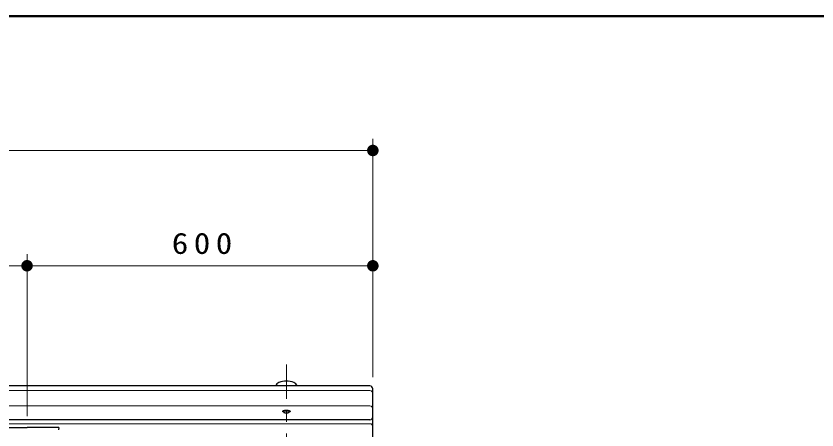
# Model space of a CAD drawing. Units: millimetres on the paper, scale 1:20. Extents: x -385 to 0, y 0 to 267.
# Drawn here: x -244.4 to -174.9, y 231.1 to 267 of the extents above; entities that cross this region are included whole.
import ezdxf

# ---------------------------------------------------------------- set-up
doc = ezdxf.new("R2010")
doc.units = ezdxf.units.MM
doc.linetypes.add('USER2', pattern=[6, 3, -1, 1, -1])
doc.layers.add('1_20', color=7, linetype='Continuous', lineweight=25)
doc.layers.add('LY_3', color=7, linetype='Continuous', lineweight=13)
doc.styles.add('ＭＳ ゴシック', font='')
doc.styles.get('ＭＳ ゴシック').set_extended_font_data('MS Gothic')

# ---------------------------------------------------------------- blocks, each defined once
blk = doc.blocks.new('filled_dot')
at = {"color": 0, "linetype": 'Continuous', "lineweight": -2, "const_width": 1.25}
blk.add_lwpolyline([(-0.625, 0, 1), (0.625, 0, 1)], format="xyb", close=True, dxfattribs=at)

msp = doc.modelspace()

# ---------------------------------------------------------------- linework, layer by layer
at = {"layer": '1_20', "lineweight": 13}
for p, q in [((-213.425, 235.666), (-213.425, 256.337)), ((-303.425, 255.337), (-213.425, 255.337)), ((-243.425, 232.299), (-243.425, 246.337)), ((-273.425, 245.337), (-243.425, 245.337)), ((-243.425, 245.337), (-213.425, 245.337))]:
    msp.add_line(p, q, dxfattribs=at)
at = {"layer": '1_20', "linetype": 'USER2', "lineweight": 13}
msp.add_line((-220.925, 236.787), (-220.925, 205.19), dxfattribs=at)
at = {"layer": '1_20', "color": 40}
for p, q in [((-213.675, 234.916), (-258.425, 234.916)), ((-213.425, 225.609), (-213.425, 234.666)), ((-213.675, 231.979), (-258.425, 231.979))]:
    msp.add_line(p, q, dxfattribs=at)
at = {"layer": '1_20', "color": 12, "lineweight": 13}
for p, q in [((-213.675, 234.512), (-258.425, 234.512)), ((-213.675, 233.184), (-258.425, 233.184)), ((-213.675, 231.633), (-258.425, 231.633))]:
    msp.add_line(p, q, dxfattribs=at)
at = {"layer": '1_20'}
for p, q in [((-221.143, 232.625), (-221.209, 232.661)), ((-220.706, 232.625), (-220.641, 232.661))]:
    msp.add_line(p, q, dxfattribs=at)
at = {"layer": '1_20', "color": 2}
for p, q in [((-246.175, 231.299), (-243.425, 231.299)), ((-240.675, 231.299), (-243.425, 231.299)), ((-240.675, 231.299), (-240.686, 231.094))]:
    msp.add_line(p, q, dxfattribs=at)
at = {"layer": '1_20'}
msp.add_lwpolyline([(-221.209, 232.661), (-221.228, 232.673), (-221.241, 232.687), (-221.248, 232.7), (-221.249, 232.714), (-221.244, 232.728), (-221.233, 232.742), (-221.216, 232.754), (-221.193, 232.766), (-221.165, 232.777), (-221.132, 232.787), (-221.096, 232.795), (-221.056, 232.802), (-221.014, 232.806), (-220.97, 232.809), (-220.925, 232.81), (-220.88, 232.809), (-220.836, 232.806), (-220.793, 232.802), (-220.754, 232.795), (-220.717, 232.787), (-220.685, 232.777), (-220.657, 232.766), (-220.634, 232.754), (-220.617, 232.742), (-220.605, 232.728), (-220.6, 232.714), (-220.601, 232.7), (-220.608, 232.687), (-220.622, 232.673), (-220.641, 232.661)], dxfattribs=at)
msp.add_lwpolyline([(-221.175, 232.662), (-221.174, 232.655), (-221.171, 232.649), (-221.166, 232.642), (-221.16, 232.636), (-221.151, 232.63), (-221.141, 232.624), (-221.13, 232.618), (-221.116, 232.613), (-221.102, 232.608), (-221.085, 232.603), (-221.068, 232.599), (-221.05, 232.595), (-221.03, 232.592), (-221.01, 232.59), (-220.989, 232.588), (-220.968, 232.586), (-220.947, 232.585), (-220.925, 232.585), (-220.903, 232.585), (-220.881, 232.586), (-220.86, 232.588), (-220.839, 232.59), (-220.819, 232.592), (-220.8, 232.595), (-220.781, 232.599), (-220.764, 232.603), (-220.748, 232.608), (-220.733, 232.613), (-220.72, 232.618), (-220.708, 232.624), (-220.698, 232.63), (-220.69, 232.636), (-220.683, 232.642), (-220.679, 232.649), (-220.676, 232.655), (-220.675, 232.662), (-220.676, 232.669), (-220.679, 232.676), (-220.683, 232.682), (-220.69, 232.689), (-220.698, 232.695), (-220.708, 232.701), (-220.72, 232.706), (-220.733, 232.712), (-220.748, 232.717), (-220.764, 232.721), (-220.781, 232.725), (-220.8, 232.729), (-220.819, 232.732), (-220.839, 232.735), (-220.86, 232.737), (-220.881, 232.738), (-220.903, 232.739), (-220.925, 232.739), (-220.947, 232.739), (-220.968, 232.738), (-220.989, 232.737), (-221.01, 232.735), (-221.03, 232.732), (-221.05, 232.729), (-221.068, 232.725), (-221.085, 232.721), (-221.102, 232.717), (-221.116, 232.712), (-221.13, 232.706), (-221.141, 232.701), (-221.151, 232.695), (-221.16, 232.689), (-221.166, 232.682), (-221.171, 232.676), (-221.174, 232.669)], close=True, dxfattribs=at)
at = {"layer": '1_20', "color": 4}
for centre, radius, start, end in [((-221.382, 234.743), 0.5, 113.27388, 159.75833), ((-220.925, 233.681), 1.656, 66.72612, 113.27388), ((-220.468, 234.743), 0.5, 20.24167, 66.72612)]:
    msp.add_arc(centre, radius, start, end, dxfattribs=at)
at = {"layer": '1_20', "color": 40}
for centre, start, end in [((-213.675, 234.666), 0, 90), ((-213.675, 232.229), 270, 0)]:
    msp.add_arc(centre, 0.25, start, end, dxfattribs=at)
at = {"layer": '1_20', "color": 12, "lineweight": 13}
for centre in [(-213.675, 234.262), (-213.675, 232.934), (-213.675, 231.383)]:
    msp.add_arc(centre, 0.25, 0, 90, dxfattribs=at)
at = {"layer": 'LY_3', "lineweight": 50}
msp.add_line((0, 267), (-385, 267), dxfattribs=at)

# ---------------------------------------------------------------- block references
at = {"layer": '1_20', "lineweight": 13, "xscale": 0.4, "yscale": 0.4, "rotation": 180}
for p in [(-213.425, 255.337), (-243.425, 245.337), (-213.425, 245.337)]:
    msp.add_blockref('filled_dot', p, dxfattribs=at)
at = {"layer": '1_20', "lineweight": 13, "xscale": 0.4, "yscale": 0.4}
msp.add_blockref('filled_dot', (-243.425, 245.337), dxfattribs=at)

# ---------------------------------------------------------------- texts
at = {"layer": '1_20', "insert": (-228.008, 246.337), "char_height": 1.833, "attachment_point": 8, "style": 'ＭＳ ゴシック'}
msp.add_mtext('\\T1.33;\\W1.15;600', dxfattribs=at)

doc.saveas('drawing.dxf')
